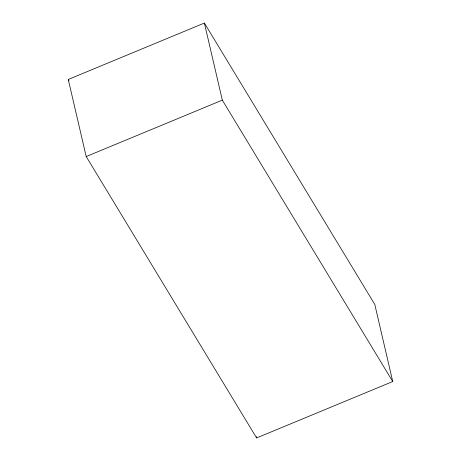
<?xml version="1.0" encoding="UTF-8"?>
<svg xmlns="http://www.w3.org/2000/svg" width="461" height="461" viewBox="0 0 461 461"><rect width="100%" height="100%" fill="white"/><g stroke="black" fill="none" stroke-linecap="round" stroke-linejoin="round"><path stroke-width="0.69" d="M68.263 79.459L204.384 23.05L374.799 304.45L392.737 381.541L256.616 437.95L86.201 156.55L68.263 79.459L69.006 80.687M86.201 156.55L222.323 100.141L204.384 23.05M222.323 100.141L392.737 381.541M256.287 436.55L256.616 437.95"/></g></svg>
